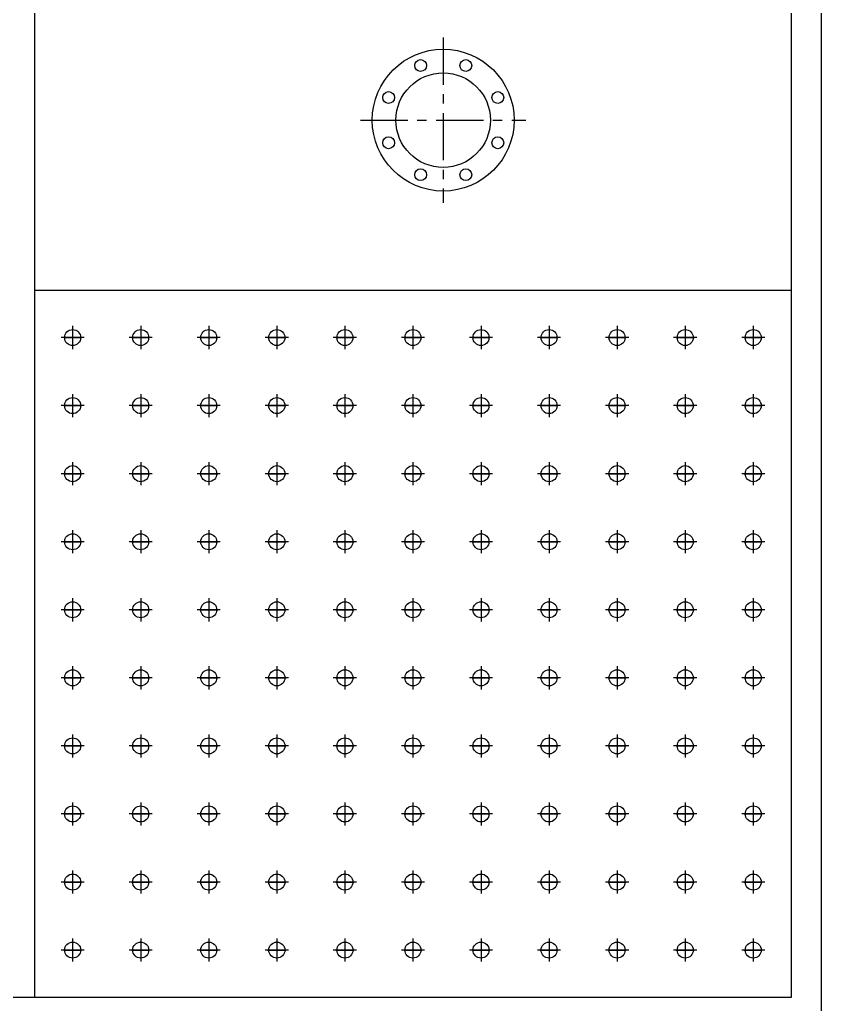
# Model space of a CAD drawing. Header units: millimetres. Extents: x 0 to 16815, y 0 to 11890.
# Drawn here: x 5925 to 6985, y 8037 to 9339 of the extents above; entities that cross this region are included whole.
import ezdxf

# ---------------------------------------------------------------- set-up
doc = ezdxf.new("R2010")
doc.units = ezdxf.units.MM
doc.linetypes.add('CENTER', pattern=[2, 1.25, -0.25, 0.25, -0.25])
doc.layers.add('CENTER', color=1, linetype='CENTER')

msp = doc.modelspace()

# ---------------------------------------------------------------- linework, layer by layer
at = {"color": 3}
for p, q in [((5944.8, 8046.3), (5944.8, 10366.3)), ((5944.8, 8981.3), (6944.8, 8981.3))]:
    msp.add_line(p, q, dxfattribs=at)
for points in [[(2384.8, 8006.3), (2384.8, 10406.3), (6984.8, 10406.3), (6984.8, 8006.3)], [(2424.8, 8046.3), (2424.8, 10366.3), (6944.8, 10366.3), (6944.8, 8046.3)]]:
    msp.add_lwpolyline(points, close=True, dxfattribs=at)
for centre, radius in [((6484.8, 9206.3), 93.8), ((6454.9, 9278.5), 7.81), ((6514.7, 9278.5), 7.81), ((6484.8, 9206.3), 62.5), ((6412.6, 9236.2), 7.81), ((6557, 9236.2), 7.81), ((6412.6, 9176.4), 7.81), ((6557, 9176.4), 7.81), ((6454.9, 9134.1), 7.81), ((6514.7, 9134.1), 7.81)]:
    msp.add_circle(centre, radius, dxfattribs=at)
for centre in [(5994.8, 8918.8), (6084.8, 8918.8), (6174.8, 8918.8), (6264.8, 8918.8), (6354.8, 8918.8), (6444.8, 8918.8), (6534.8, 8918.8), (6624.8, 8918.8), (6714.8, 8918.8), (6804.8, 8918.8), (6894.8, 8918.8), (5994.8, 8828.8), (6084.8, 8828.8), (6174.8, 8828.8), (6264.8, 8828.8), (6354.8, 8828.8), (6444.8, 8828.8), (6534.8, 8828.8), (6624.8, 8828.8), (6714.8, 8828.8), (6804.8, 8828.8), (6894.8, 8828.8), (5994.8, 8738.8), (6084.8, 8738.8), (6174.8, 8738.8), (6264.8, 8738.8), (6354.8, 8738.8), (6444.8, 8738.8), (6534.8, 8738.8), (6624.8, 8738.8), (6714.8, 8738.8), (6804.8, 8738.8), (6894.8, 8738.8), (5994.8, 8648.8), (6084.8, 8648.8), (6174.8, 8648.8), (6264.8, 8648.8), (6354.8, 8648.8), (6444.8, 8648.8), (6534.8, 8648.8), (6624.8, 8648.8), (6714.8, 8648.8), (6804.8, 8648.8), (6894.8, 8648.8), (5994.8, 8558.8), (6084.8, 8558.8), (6174.8, 8558.8), (6264.8, 8558.8), (6354.8, 8558.8), (6444.8, 8558.8), (6534.8, 8558.8), (6624.8, 8558.8), (6714.8, 8558.8), (6804.8, 8558.8), (6894.8, 8558.8), (5994.8, 8468.8), (6084.8, 8468.8), (6174.8, 8468.8), (6264.8, 8468.8), (6354.8, 8468.8), (6444.8, 8468.8), (6534.8, 8468.8), (6624.8, 8468.8), (6714.8, 8468.8), (6804.8, 8468.8), (6894.8, 8468.8), (5994.8, 8378.8), (6084.8, 8378.8), (6174.8, 8378.8), (6264.8, 8378.8), (6354.8, 8378.8), (6444.8, 8378.8), (6534.8, 8378.8), (6624.8, 8378.8), (6714.8, 8378.8), (6804.8, 8378.8), (6894.8, 8378.8), (5994.8, 8288.8), (6084.8, 8288.8), (6174.8, 8288.8), (6264.8, 8288.8), (6354.8, 8288.8), (6444.8, 8288.8), (6534.8, 8288.8), (6624.8, 8288.8), (6714.8, 8288.8), (6804.8, 8288.8), (6894.8, 8288.8), (5994.8, 8198.8), (6084.8, 8198.8), (6174.8, 8198.8), (6264.8, 8198.8), (6354.8, 8198.8), (6444.8, 8198.8), (6534.8, 8198.8), (6624.8, 8198.8), (6714.8, 8198.8), (6804.8, 8198.8), (6894.8, 8198.8), (5994.8, 8108.8), (6084.8, 8108.8), (6174.8, 8108.8), (6264.8, 8108.8), (6354.8, 8108.8), (6444.8, 8108.8), (6534.8, 8108.8), (6624.8, 8108.8), (6714.8, 8108.8), (6804.8, 8108.8), (6894.8, 8108.8)]:
    msp.add_circle(centre, 10.6)
at = {"layer": 'CENTER', "linetype": 'CENTER', "ltscale": 50}
for p, q in [((6484.8, 9315.7), (6484.8, 9096.9)), ((6375.4, 9206.3), (6594.2, 9206.3)), ((5994.8, 8934.1), (5994.8, 8903.5)), ((6084.8, 8934.1), (6084.8, 8903.5)), ((6174.8, 8934.1), (6174.8, 8903.5)), ((6264.8, 8934.1), (6264.8, 8903.5)), ((6354.8, 8934.1), (6354.8, 8903.5)), ((6444.8, 8934.1), (6444.8, 8903.5)), ((6534.8, 8934.1), (6534.8, 8903.5)), ((6624.8, 8934.1), (6624.8, 8903.5)), ((6714.8, 8934.1), (6714.8, 8903.5)), ((6804.8, 8934.1), (6804.8, 8903.5)), ((6894.8, 8934.1), (6894.8, 8903.5)), ((5994.8, 8930.5), (5994.8, 8907)), ((6084.8, 8930.5), (6084.8, 8907)), ((6174.8, 8930.5), (6174.8, 8907)), ((6264.8, 8930.5), (6264.8, 8907)), ((6354.8, 8930.5), (6354.8, 8907)), ((6444.8, 8930.5), (6444.8, 8907)), ((6534.8, 8930.5), (6534.8, 8907)), ((6624.8, 8930.5), (6624.8, 8907)), ((6714.8, 8930.5), (6714.8, 8907)), ((6804.8, 8930.5), (6804.8, 8907)), ((6894.8, 8930.5), (6894.8, 8907)), ((6010.1, 8918.8), (5979.5, 8918.8)), ((5983, 8918.8), (6006.6, 8918.8)), ((6006.6, 8918.8), (5983, 8918.8)), ((5983, 8918.8), (6006.6, 8918.8)), ((6100.1, 8918.8), (6069.5, 8918.8)), ((6073, 8918.8), (6096.6, 8918.8)), ((6096.6, 8918.8), (6073, 8918.8)), ((6073, 8918.8), (6096.6, 8918.8)), ((6190.1, 8918.8), (6159.5, 8918.8)), ((6163, 8918.8), (6186.6, 8918.8)), ((6186.6, 8918.8), (6163, 8918.8)), ((6163, 8918.8), (6186.6, 8918.8)), ((6280.1, 8918.8), (6249.5, 8918.8)), ((6253, 8918.8), (6276.6, 8918.8)), ((6276.6, 8918.8), (6253, 8918.8)), ((6253, 8918.8), (6276.6, 8918.8)), ((6370.1, 8918.8), (6339.5, 8918.8)), ((6343, 8918.8), (6366.6, 8918.8)), ((6366.6, 8918.8), (6343, 8918.8)), ((6343, 8918.8), (6366.6, 8918.8)), ((6460.1, 8918.8), (6429.5, 8918.8)), ((6433, 8918.8), (6456.6, 8918.8)), ((6456.6, 8918.8), (6433, 8918.8)), ((6433, 8918.8), (6456.6, 8918.8)), ((6550.1, 8918.8), (6519.5, 8918.8)), ((6523, 8918.8), (6546.6, 8918.8)), ((6546.6, 8918.8), (6523, 8918.8)), ((6523, 8918.8), (6546.6, 8918.8)), ((6640.1, 8918.8), (6609.5, 8918.8)), ((6613, 8918.8), (6636.6, 8918.8)), ((6636.6, 8918.8), (6613, 8918.8)), ((6613, 8918.8), (6636.6, 8918.8)), ((6730.1, 8918.8), (6699.5, 8918.8)), ((6703, 8918.8), (6726.6, 8918.8)), ((6726.6, 8918.8), (6703, 8918.8)), ((6703, 8918.8), (6726.6, 8918.8)), ((6820.1, 8918.8), (6789.5, 8918.8)), ((6793, 8918.8), (6816.6, 8918.8)), ((6816.6, 8918.8), (6793, 8918.8)), ((6793, 8918.8), (6816.6, 8918.8)), ((6910.1, 8918.8), (6879.5, 8918.8)), ((6883, 8918.8), (6906.6, 8918.8)), ((6906.6, 8918.8), (6883, 8918.8)), ((6883, 8918.8), (6906.6, 8918.8)), ((5994.8, 8844.1), (5994.8, 8813.5)), ((6084.8, 8844.1), (6084.8, 8813.5)), ((6174.8, 8844.1), (6174.8, 8813.5)), ((6264.8, 8844.1), (6264.8, 8813.5)), ((6354.8, 8844.1), (6354.8, 8813.5)), ((6444.8, 8844.1), (6444.8, 8813.5)), ((6534.8, 8844.1), (6534.8, 8813.5)), ((6624.8, 8844.1), (6624.8, 8813.5)), ((6714.8, 8844.1), (6714.8, 8813.5)), ((6804.8, 8844.1), (6804.8, 8813.5)), ((6894.8, 8844.1), (6894.8, 8813.5)), ((6010.1, 8828.8), (5979.5, 8828.8)), ((5983, 8828.8), (6006.6, 8828.8)), ((6006.6, 8828.8), (5983, 8828.8)), ((5983, 8828.8), (6006.6, 8828.8)), ((5994.8, 8840.5), (5994.8, 8817)), ((6100.1, 8828.8), (6069.5, 8828.8)), ((6073, 8828.8), (6096.6, 8828.8)), ((6096.6, 8828.8), (6073, 8828.8)), ((6073, 8828.8), (6096.6, 8828.8)), ((6084.8, 8840.5), (6084.8, 8817)), ((6190.1, 8828.8), (6159.5, 8828.8)), ((6163, 8828.8), (6186.6, 8828.8)), ((6186.6, 8828.8), (6163, 8828.8)), ((6163, 8828.8), (6186.6, 8828.8)), ((6174.8, 8840.5), (6174.8, 8817)), ((6280.1, 8828.8), (6249.5, 8828.8)), ((6253, 8828.8), (6276.6, 8828.8)), ((6276.6, 8828.8), (6253, 8828.8)), ((6253, 8828.8), (6276.6, 8828.8)), ((6264.8, 8840.5), (6264.8, 8817)), ((6370.1, 8828.8), (6339.5, 8828.8)), ((6343, 8828.8), (6366.6, 8828.8)), ((6366.6, 8828.8), (6343, 8828.8)), ((6343, 8828.8), (6366.6, 8828.8)), ((6354.8, 8840.5), (6354.8, 8817)), ((6460.1, 8828.8), (6429.5, 8828.8)), ((6433, 8828.8), (6456.6, 8828.8)), ((6456.6, 8828.8), (6433, 8828.8)), ((6433, 8828.8), (6456.6, 8828.8)), ((6444.8, 8840.5), (6444.8, 8817)), ((6550.1, 8828.8), (6519.5, 8828.8)), ((6523, 8828.8), (6546.6, 8828.8)), ((6546.6, 8828.8), (6523, 8828.8)), ((6523, 8828.8), (6546.6, 8828.8)), ((6534.8, 8840.5), (6534.8, 8817)), ((6640.1, 8828.8), (6609.5, 8828.8)), ((6613, 8828.8), (6636.6, 8828.8)), ((6636.6, 8828.8), (6613, 8828.8)), ((6613, 8828.8), (6636.6, 8828.8)), ((6624.8, 8840.5), (6624.8, 8817)), ((6730.1, 8828.8), (6699.5, 8828.8)), ((6703, 8828.8), (6726.6, 8828.8)), ((6726.6, 8828.8), (6703, 8828.8)), ((6703, 8828.8), (6726.6, 8828.8)), ((6714.8, 8840.5), (6714.8, 8817)), ((6820.1, 8828.8), (6789.5, 8828.8)), ((6793, 8828.8), (6816.6, 8828.8)), ((6816.6, 8828.8), (6793, 8828.8)), ((6793, 8828.8), (6816.6, 8828.8)), ((6804.8, 8840.5), (6804.8, 8817)), ((6910.1, 8828.8), (6879.5, 8828.8)), ((6883, 8828.8), (6906.6, 8828.8)), ((6906.6, 8828.8), (6883, 8828.8)), ((6883, 8828.8), (6906.6, 8828.8)), ((6894.8, 8840.5), (6894.8, 8817)), ((5994.8, 8754.1), (5994.8, 8723.5)), ((5994.8, 8750.5), (5994.8, 8727)), ((6084.8, 8754.1), (6084.8, 8723.5)), ((6084.8, 8750.5), (6084.8, 8727)), ((6174.8, 8754.1), (6174.8, 8723.5)), ((6174.8, 8750.5), (6174.8, 8727)), ((6264.8, 8754.1), (6264.8, 8723.5)), ((6264.8, 8750.5), (6264.8, 8727)), ((6354.8, 8754.1), (6354.8, 8723.5)), ((6354.8, 8750.5), (6354.8, 8727)), ((6444.8, 8754.1), (6444.8, 8723.5)), ((6444.8, 8750.5), (6444.8, 8727)), ((6534.8, 8754.1), (6534.8, 8723.5)), ((6534.8, 8750.5), (6534.8, 8727)), ((6624.8, 8754.1), (6624.8, 8723.5)), ((6624.8, 8750.5), (6624.8, 8727)), ((6714.8, 8754.1), (6714.8, 8723.5)), ((6714.8, 8750.5), (6714.8, 8727)), ((6804.8, 8754.1), (6804.8, 8723.5)), ((6804.8, 8750.5), (6804.8, 8727)), ((6894.8, 8754.1), (6894.8, 8723.5)), ((6894.8, 8750.5), (6894.8, 8727)), ((6010.1, 8738.8), (5979.5, 8738.8)), ((5983, 8738.8), (6006.6, 8738.8)), ((6006.6, 8738.8), (5983, 8738.8)), ((5983, 8738.8), (6006.6, 8738.8)), ((6100.1, 8738.8), (6069.5, 8738.8)), ((6073, 8738.8), (6096.6, 8738.8)), ((6096.6, 8738.8), (6073, 8738.8)), ((6073, 8738.8), (6096.6, 8738.8)), ((6190.1, 8738.8), (6159.5, 8738.8)), ((6163, 8738.8), (6186.6, 8738.8)), ((6186.6, 8738.8), (6163, 8738.8)), ((6163, 8738.8), (6186.6, 8738.8)), ((6280.1, 8738.8), (6249.5, 8738.8)), ((6253, 8738.8), (6276.6, 8738.8)), ((6276.6, 8738.8), (6253, 8738.8)), ((6253, 8738.8), (6276.6, 8738.8)), ((6370.1, 8738.8), (6339.5, 8738.8)), ((6343, 8738.8), (6366.6, 8738.8)), ((6366.6, 8738.8), (6343, 8738.8)), ((6343, 8738.8), (6366.6, 8738.8)), ((6460.1, 8738.8), (6429.5, 8738.8)), ((6433, 8738.8), (6456.6, 8738.8)), ((6456.6, 8738.8), (6433, 8738.8)), ((6433, 8738.8), (6456.6, 8738.8)), ((6550.1, 8738.8), (6519.5, 8738.8)), ((6523, 8738.8), (6546.6, 8738.8)), ((6546.6, 8738.8), (6523, 8738.8)), ((6523, 8738.8), (6546.6, 8738.8)), ((6640.1, 8738.8), (6609.5, 8738.8)), ((6613, 8738.8), (6636.6, 8738.8)), ((6636.6, 8738.8), (6613, 8738.8)), ((6613, 8738.8), (6636.6, 8738.8)), ((6730.1, 8738.8), (6699.5, 8738.8)), ((6703, 8738.8), (6726.6, 8738.8)), ((6726.6, 8738.8), (6703, 8738.8)), ((6703, 8738.8), (6726.6, 8738.8)), ((6820.1, 8738.8), (6789.5, 8738.8)), ((6793, 8738.8), (6816.6, 8738.8)), ((6816.6, 8738.8), (6793, 8738.8)), ((6793, 8738.8), (6816.6, 8738.8)), ((6910.1, 8738.8), (6879.5, 8738.8)), ((6883, 8738.8), (6906.6, 8738.8)), ((6906.6, 8738.8), (6883, 8738.8)), ((6883, 8738.8), (6906.6, 8738.8)), ((5994.8, 8664.1), (5994.8, 8633.5)), ((5994.8, 8660.5), (5994.8, 8637)), ((6084.8, 8664.1), (6084.8, 8633.5)), ((6084.8, 8660.5), (6084.8, 8637)), ((6174.8, 8664.1), (6174.8, 8633.5)), ((6174.8, 8660.5), (6174.8, 8637)), ((6264.8, 8664.1), (6264.8, 8633.5)), ((6264.8, 8660.5), (6264.8, 8637)), ((6354.8, 8664.1), (6354.8, 8633.5)), ((6354.8, 8660.5), (6354.8, 8637)), ((6444.8, 8664.1), (6444.8, 8633.5)), ((6444.8, 8660.5), (6444.8, 8637)), ((6534.8, 8664.1), (6534.8, 8633.5)), ((6534.8, 8660.5), (6534.8, 8637)), ((6624.8, 8664.1), (6624.8, 8633.5)), ((6624.8, 8660.5), (6624.8, 8637)), ((6714.8, 8664.1), (6714.8, 8633.5)), ((6714.8, 8660.5), (6714.8, 8637)), ((6804.8, 8664.1), (6804.8, 8633.5)), ((6804.8, 8660.5), (6804.8, 8637)), ((6894.8, 8664.1), (6894.8, 8633.5)), ((6894.8, 8660.5), (6894.8, 8637)), ((6010.1, 8648.8), (5979.5, 8648.8)), ((5983, 8648.8), (6006.6, 8648.8)), ((6006.6, 8648.8), (5983, 8648.8)), ((5983, 8648.8), (6006.6, 8648.8)), ((6100.1, 8648.8), (6069.5, 8648.8)), ((6073, 8648.8), (6096.6, 8648.8)), ((6096.6, 8648.8), (6073, 8648.8)), ((6073, 8648.8), (6096.6, 8648.8)), ((6190.1, 8648.8), (6159.5, 8648.8)), ((6163, 8648.8), (6186.6, 8648.8)), ((6186.6, 8648.8), (6163, 8648.8)), ((6163, 8648.8), (6186.6, 8648.8)), ((6280.1, 8648.8), (6249.5, 8648.8)), ((6253, 8648.8), (6276.6, 8648.8)), ((6276.6, 8648.8), (6253, 8648.8)), ((6253, 8648.8), (6276.6, 8648.8)), ((6370.1, 8648.8), (6339.5, 8648.8)), ((6343, 8648.8), (6366.6, 8648.8)), ((6366.6, 8648.8), (6343, 8648.8)), ((6343, 8648.8), (6366.6, 8648.8)), ((6460.1, 8648.8), (6429.5, 8648.8)), ((6433, 8648.8), (6456.6, 8648.8)), ((6456.6, 8648.8), (6433, 8648.8)), ((6433, 8648.8), (6456.6, 8648.8)), ((6550.1, 8648.8), (6519.5, 8648.8)), ((6523, 8648.8), (6546.6, 8648.8)), ((6546.6, 8648.8), (6523, 8648.8)), ((6523, 8648.8), (6546.6, 8648.8)), ((6640.1, 8648.8), (6609.5, 8648.8)), ((6613, 8648.8), (6636.6, 8648.8)), ((6636.6, 8648.8), (6613, 8648.8)), ((6613, 8648.8), (6636.6, 8648.8)), ((6730.1, 8648.8), (6699.5, 8648.8)), ((6703, 8648.8), (6726.6, 8648.8)), ((6726.6, 8648.8), (6703, 8648.8)), ((6703, 8648.8), (6726.6, 8648.8)), ((6820.1, 8648.8), (6789.5, 8648.8)), ((6793, 8648.8), (6816.6, 8648.8)), ((6816.6, 8648.8), (6793, 8648.8)), ((6793, 8648.8), (6816.6, 8648.8)), ((6910.1, 8648.8), (6879.5, 8648.8)), ((6883, 8648.8), (6906.6, 8648.8)), ((6906.6, 8648.8), (6883, 8648.8)), ((6883, 8648.8), (6906.6, 8648.8)), ((5994.8, 8574.1), (5994.8, 8543.5)), ((5994.8, 8570.5), (5994.8, 8547)), ((6084.8, 8574.1), (6084.8, 8543.5)), ((6084.8, 8570.5), (6084.8, 8547)), ((6174.8, 8574.1), (6174.8, 8543.5)), ((6174.8, 8570.5), (6174.8, 8547)), ((6264.8, 8574.1), (6264.8, 8543.5)), ((6264.8, 8570.5), (6264.8, 8547)), ((6354.8, 8574.1), (6354.8, 8543.5)), ((6354.8, 8570.5), (6354.8, 8547)), ((6444.8, 8574.1), (6444.8, 8543.5)), ((6444.8, 8570.5), (6444.8, 8547)), ((6534.8, 8574.1), (6534.8, 8543.5)), ((6534.8, 8570.5), (6534.8, 8547)), ((6624.8, 8574.1), (6624.8, 8543.5)), ((6624.8, 8570.5), (6624.8, 8547)), ((6714.8, 8574.1), (6714.8, 8543.5)), ((6714.8, 8570.5), (6714.8, 8547)), ((6804.8, 8574.1), (6804.8, 8543.5)), ((6804.8, 8570.5), (6804.8, 8547)), ((6894.8, 8574.1), (6894.8, 8543.5)), ((6894.8, 8570.5), (6894.8, 8547)), ((6010.1, 8558.8), (5979.5, 8558.8)), ((5983, 8558.8), (6006.6, 8558.8)), ((6006.6, 8558.8), (5983, 8558.8)), ((5983, 8558.8), (6006.6, 8558.8)), ((6100.1, 8558.8), (6069.5, 8558.8)), ((6073, 8558.8), (6096.6, 8558.8)), ((6096.6, 8558.8), (6073, 8558.8)), ((6073, 8558.8), (6096.6, 8558.8)), ((6190.1, 8558.8), (6159.5, 8558.8)), ((6163, 8558.8), (6186.6, 8558.8)), ((6186.6, 8558.8), (6163, 8558.8)), ((6163, 8558.8), (6186.6, 8558.8)), ((6280.1, 8558.8), (6249.5, 8558.8)), ((6253, 8558.8), (6276.6, 8558.8)), ((6276.6, 8558.8), (6253, 8558.8)), ((6253, 8558.8), (6276.6, 8558.8)), ((6370.1, 8558.8), (6339.5, 8558.8)), ((6343, 8558.8), (6366.6, 8558.8)), ((6366.6, 8558.8), (6343, 8558.8)), ((6343, 8558.8), (6366.6, 8558.8)), ((6460.1, 8558.8), (6429.5, 8558.8)), ((6433, 8558.8), (6456.6, 8558.8)), ((6456.6, 8558.8), (6433, 8558.8)), ((6433, 8558.8), (6456.6, 8558.8)), ((6550.1, 8558.8), (6519.5, 8558.8)), ((6523, 8558.8), (6546.6, 8558.8)), ((6546.6, 8558.8), (6523, 8558.8)), ((6523, 8558.8), (6546.6, 8558.8)), ((6640.1, 8558.8), (6609.5, 8558.8)), ((6613, 8558.8), (6636.6, 8558.8)), ((6636.6, 8558.8), (6613, 8558.8)), ((6613, 8558.8), (6636.6, 8558.8)), ((6730.1, 8558.8), (6699.5, 8558.8)), ((6703, 8558.8), (6726.6, 8558.8)), ((6726.6, 8558.8), (6703, 8558.8)), ((6703, 8558.8), (6726.6, 8558.8)), ((6820.1, 8558.8), (6789.5, 8558.8)), ((6793, 8558.8), (6816.6, 8558.8)), ((6816.6, 8558.8), (6793, 8558.8)), ((6793, 8558.8), (6816.6, 8558.8)), ((6910.1, 8558.8), (6879.5, 8558.8)), ((6883, 8558.8), (6906.6, 8558.8)), ((6906.6, 8558.8), (6883, 8558.8)), ((6883, 8558.8), (6906.6, 8558.8)), ((5994.8, 8484.1), (5994.8, 8453.5)), ((5994.8, 8480.5), (5994.8, 8457)), ((6084.8, 8484.1), (6084.8, 8453.5)), ((6084.8, 8480.5), (6084.8, 8457)), ((6174.8, 8484.1), (6174.8, 8453.5)), ((6174.8, 8480.5), (6174.8, 8457)), ((6264.8, 8484.1), (6264.8, 8453.5)), ((6264.8, 8480.5), (6264.8, 8457)), ((6354.8, 8484.1), (6354.8, 8453.5)), ((6354.8, 8480.5), (6354.8, 8457)), ((6444.8, 8484.1), (6444.8, 8453.5)), ((6444.8, 8480.5), (6444.8, 8457)), ((6534.8, 8484.1), (6534.8, 8453.5)), ((6534.8, 8480.5), (6534.8, 8457)), ((6624.8, 8484.1), (6624.8, 8453.5)), ((6624.8, 8480.5), (6624.8, 8457)), ((6714.8, 8484.1), (6714.8, 8453.5)), ((6714.8, 8480.5), (6714.8, 8457)), ((6804.8, 8484.1), (6804.8, 8453.5)), ((6804.8, 8480.5), (6804.8, 8457)), ((6894.8, 8484.1), (6894.8, 8453.5)), ((6894.8, 8480.5), (6894.8, 8457)), ((6010.1, 8468.8), (5979.5, 8468.8)), ((5983, 8468.8), (6006.6, 8468.8)), ((6006.6, 8468.8), (5983, 8468.8)), ((5983, 8468.8), (6006.6, 8468.8)), ((6100.1, 8468.8), (6069.5, 8468.8)), ((6073, 8468.8), (6096.6, 8468.8)), ((6096.6, 8468.8), (6073, 8468.8)), ((6073, 8468.8), (6096.6, 8468.8)), ((6190.1, 8468.8), (6159.5, 8468.8)), ((6163, 8468.8), (6186.6, 8468.8)), ((6186.6, 8468.8), (6163, 8468.8)), ((6163, 8468.8), (6186.6, 8468.8)), ((6280.1, 8468.8), (6249.5, 8468.8)), ((6253, 8468.8), (6276.6, 8468.8)), ((6276.6, 8468.8), (6253, 8468.8)), ((6253, 8468.8), (6276.6, 8468.8)), ((6370.1, 8468.8), (6339.5, 8468.8)), ((6343, 8468.8), (6366.6, 8468.8)), ((6366.6, 8468.8), (6343, 8468.8)), ((6343, 8468.8), (6366.6, 8468.8)), ((6460.1, 8468.8), (6429.5, 8468.8)), ((6433, 8468.8), (6456.6, 8468.8)), ((6456.6, 8468.8), (6433, 8468.8)), ((6433, 8468.8), (6456.6, 8468.8)), ((6550.1, 8468.8), (6519.5, 8468.8)), ((6523, 8468.8), (6546.6, 8468.8)), ((6546.6, 8468.8), (6523, 8468.8)), ((6523, 8468.8), (6546.6, 8468.8)), ((6640.1, 8468.8), (6609.5, 8468.8)), ((6613, 8468.8), (6636.6, 8468.8)), ((6636.6, 8468.8), (6613, 8468.8)), ((6613, 8468.8), (6636.6, 8468.8)), ((6730.1, 8468.8), (6699.5, 8468.8)), ((6703, 8468.8), (6726.6, 8468.8)), ((6726.6, 8468.8), (6703, 8468.8)), ((6703, 8468.8), (6726.6, 8468.8)), ((6820.1, 8468.8), (6789.5, 8468.8)), ((6793, 8468.8), (6816.6, 8468.8)), ((6816.6, 8468.8), (6793, 8468.8)), ((6793, 8468.8), (6816.6, 8468.8)), ((6910.1, 8468.8), (6879.5, 8468.8)), ((6883, 8468.8), (6906.6, 8468.8)), ((6906.6, 8468.8), (6883, 8468.8)), ((6883, 8468.8), (6906.6, 8468.8)), ((5994.8, 8394.1), (5994.8, 8363.5)), ((5994.8, 8390.5), (5994.8, 8367)), ((6084.8, 8394.1), (6084.8, 8363.5)), ((6084.8, 8390.5), (6084.8, 8367)), ((6174.8, 8394.1), (6174.8, 8363.5)), ((6174.8, 8390.5), (6174.8, 8367)), ((6264.8, 8394.1), (6264.8, 8363.5)), ((6264.8, 8390.5), (6264.8, 8367)), ((6354.8, 8394.1), (6354.8, 8363.5)), ((6354.8, 8390.5), (6354.8, 8367)), ((6444.8, 8394.1), (6444.8, 8363.5)), ((6444.8, 8390.5), (6444.8, 8367)), ((6534.8, 8394.1), (6534.8, 8363.5)), ((6534.8, 8390.5), (6534.8, 8367)), ((6624.8, 8394.1), (6624.8, 8363.5)), ((6624.8, 8390.5), (6624.8, 8367)), ((6714.8, 8394.1), (6714.8, 8363.5)), ((6714.8, 8390.5), (6714.8, 8367)), ((6804.8, 8394.1), (6804.8, 8363.5)), ((6804.8, 8390.5), (6804.8, 8367)), ((6894.8, 8394.1), (6894.8, 8363.5)), ((6894.8, 8390.5), (6894.8, 8367)), ((6010.1, 8378.8), (5979.5, 8378.8)), ((5983, 8378.8), (6006.6, 8378.8)), ((6006.6, 8378.8), (5983, 8378.8)), ((5983, 8378.8), (6006.6, 8378.8)), ((6100.1, 8378.8), (6069.5, 8378.8)), ((6073, 8378.8), (6096.6, 8378.8)), ((6096.6, 8378.8), (6073, 8378.8)), ((6073, 8378.8), (6096.6, 8378.8)), ((6190.1, 8378.8), (6159.5, 8378.8)), ((6163, 8378.8), (6186.6, 8378.8)), ((6186.6, 8378.8), (6163, 8378.8)), ((6163, 8378.8), (6186.6, 8378.8)), ((6280.1, 8378.8), (6249.5, 8378.8)), ((6253, 8378.8), (6276.6, 8378.8)), ((6276.6, 8378.8), (6253, 8378.8)), ((6253, 8378.8), (6276.6, 8378.8)), ((6370.1, 8378.8), (6339.5, 8378.8)), ((6343, 8378.8), (6366.6, 8378.8)), ((6366.6, 8378.8), (6343, 8378.8)), ((6343, 8378.8), (6366.6, 8378.8)), ((6460.1, 8378.8), (6429.5, 8378.8)), ((6433, 8378.8), (6456.6, 8378.8)), ((6456.6, 8378.8), (6433, 8378.8)), ((6433, 8378.8), (6456.6, 8378.8)), ((6550.1, 8378.8), (6519.5, 8378.8)), ((6523, 8378.8), (6546.6, 8378.8)), ((6546.6, 8378.8), (6523, 8378.8)), ((6523, 8378.8), (6546.6, 8378.8)), ((6640.1, 8378.8), (6609.5, 8378.8)), ((6613, 8378.8), (6636.6, 8378.8)), ((6636.6, 8378.8), (6613, 8378.8)), ((6613, 8378.8), (6636.6, 8378.8)), ((6730.1, 8378.8), (6699.5, 8378.8)), ((6703, 8378.8), (6726.6, 8378.8)), ((6726.6, 8378.8), (6703, 8378.8)), ((6703, 8378.8), (6726.6, 8378.8)), ((6820.1, 8378.8), (6789.5, 8378.8)), ((6793, 8378.8), (6816.6, 8378.8)), ((6816.6, 8378.8), (6793, 8378.8)), ((6793, 8378.8), (6816.6, 8378.8)), ((6910.1, 8378.8), (6879.5, 8378.8)), ((6883, 8378.8), (6906.6, 8378.8)), ((6906.6, 8378.8), (6883, 8378.8)), ((6883, 8378.8), (6906.6, 8378.8)), ((5994.8, 8304.1), (5994.8, 8273.5)), ((5994.8, 8300.5), (5994.8, 8277)), ((6084.8, 8304.1), (6084.8, 8273.5)), ((6084.8, 8300.5), (6084.8, 8277)), ((6174.8, 8304.1), (6174.8, 8273.5)), ((6174.8, 8300.5), (6174.8, 8277)), ((6264.8, 8304.1), (6264.8, 8273.5)), ((6264.8, 8300.5), (6264.8, 8277)), ((6354.8, 8304.1), (6354.8, 8273.5)), ((6354.8, 8300.5), (6354.8, 8277)), ((6444.8, 8304.1), (6444.8, 8273.5)), ((6444.8, 8300.5), (6444.8, 8277)), ((6534.8, 8304.1), (6534.8, 8273.5)), ((6534.8, 8300.5), (6534.8, 8277)), ((6624.8, 8304.1), (6624.8, 8273.5)), ((6624.8, 8300.5), (6624.8, 8277)), ((6714.8, 8304.1), (6714.8, 8273.5)), ((6714.8, 8300.5), (6714.8, 8277)), ((6804.8, 8304.1), (6804.8, 8273.5)), ((6804.8, 8300.5), (6804.8, 8277)), ((6894.8, 8304.1), (6894.8, 8273.5)), ((6894.8, 8300.5), (6894.8, 8277)), ((6010.1, 8288.8), (5979.5, 8288.8)), ((5983, 8288.8), (6006.6, 8288.8)), ((6006.6, 8288.8), (5983, 8288.8)), ((5983, 8288.8), (6006.6, 8288.8)), ((6100.1, 8288.8), (6069.5, 8288.8)), ((6073, 8288.8), (6096.6, 8288.8)), ((6096.6, 8288.8), (6073, 8288.8)), ((6073, 8288.8), (6096.6, 8288.8)), ((6190.1, 8288.8), (6159.5, 8288.8)), ((6163, 8288.8), (6186.6, 8288.8)), ((6186.6, 8288.8), (6163, 8288.8)), ((6163, 8288.8), (6186.6, 8288.8)), ((6280.1, 8288.8), (6249.5, 8288.8)), ((6253, 8288.8), (6276.6, 8288.8)), ((6276.6, 8288.8), (6253, 8288.8)), ((6253, 8288.8), (6276.6, 8288.8)), ((6370.1, 8288.8), (6339.5, 8288.8)), ((6343, 8288.8), (6366.6, 8288.8)), ((6366.6, 8288.8), (6343, 8288.8)), ((6343, 8288.8), (6366.6, 8288.8)), ((6460.1, 8288.8), (6429.5, 8288.8)), ((6433, 8288.8), (6456.6, 8288.8)), ((6456.6, 8288.8), (6433, 8288.8)), ((6433, 8288.8), (6456.6, 8288.8)), ((6550.1, 8288.8), (6519.5, 8288.8)), ((6523, 8288.8), (6546.6, 8288.8)), ((6546.6, 8288.8), (6523, 8288.8)), ((6523, 8288.8), (6546.6, 8288.8)), ((6640.1, 8288.8), (6609.5, 8288.8)), ((6613, 8288.8), (6636.6, 8288.8)), ((6636.6, 8288.8), (6613, 8288.8)), ((6613, 8288.8), (6636.6, 8288.8)), ((6730.1, 8288.8), (6699.5, 8288.8)), ((6703, 8288.8), (6726.6, 8288.8)), ((6726.6, 8288.8), (6703, 8288.8)), ((6703, 8288.8), (6726.6, 8288.8)), ((6820.1, 8288.8), (6789.5, 8288.8)), ((6793, 8288.8), (6816.6, 8288.8)), ((6816.6, 8288.8), (6793, 8288.8)), ((6793, 8288.8), (6816.6, 8288.8)), ((6910.1, 8288.8), (6879.5, 8288.8)), ((6883, 8288.8), (6906.6, 8288.8)), ((6906.6, 8288.8), (6883, 8288.8)), ((6883, 8288.8), (6906.6, 8288.8)), ((5994.8, 8214.1), (5994.8, 8183.5)), ((5994.8, 8210.5), (5994.8, 8187)), ((6084.8, 8214.1), (6084.8, 8183.5)), ((6084.8, 8210.5), (6084.8, 8187)), ((6174.8, 8214.1), (6174.8, 8183.5)), ((6174.8, 8210.5), (6174.8, 8187)), ((6264.8, 8214.1), (6264.8, 8183.5)), ((6264.8, 8210.5), (6264.8, 8187)), ((6354.8, 8214.1), (6354.8, 8183.5)), ((6354.8, 8210.5), (6354.8, 8187)), ((6444.8, 8214.1), (6444.8, 8183.5)), ((6444.8, 8210.5), (6444.8, 8187)), ((6534.8, 8214.1), (6534.8, 8183.5)), ((6534.8, 8210.5), (6534.8, 8187)), ((6624.8, 8214.1), (6624.8, 8183.5)), ((6624.8, 8210.5), (6624.8, 8187)), ((6714.8, 8214.1), (6714.8, 8183.5)), ((6714.8, 8210.5), (6714.8, 8187)), ((6804.8, 8214.1), (6804.8, 8183.5)), ((6804.8, 8210.5), (6804.8, 8187)), ((6894.8, 8214.1), (6894.8, 8183.5)), ((6894.8, 8210.5), (6894.8, 8187)), ((6010.1, 8198.8), (5979.5, 8198.8)), ((5983, 8198.8), (6006.6, 8198.8)), ((6006.6, 8198.8), (5983, 8198.8)), ((5983, 8198.8), (6006.6, 8198.8)), ((6100.1, 8198.8), (6069.5, 8198.8)), ((6073, 8198.8), (6096.6, 8198.8)), ((6096.6, 8198.8), (6073, 8198.8)), ((6073, 8198.8), (6096.6, 8198.8)), ((6190.1, 8198.8), (6159.5, 8198.8)), ((6163, 8198.8), (6186.6, 8198.8)), ((6186.6, 8198.8), (6163, 8198.8)), ((6163, 8198.8), (6186.6, 8198.8)), ((6280.1, 8198.8), (6249.5, 8198.8)), ((6253, 8198.8), (6276.6, 8198.8)), ((6276.6, 8198.8), (6253, 8198.8)), ((6253, 8198.8), (6276.6, 8198.8)), ((6370.1, 8198.8), (6339.5, 8198.8)), ((6343, 8198.8), (6366.6, 8198.8)), ((6366.6, 8198.8), (6343, 8198.8)), ((6343, 8198.8), (6366.6, 8198.8)), ((6460.1, 8198.8), (6429.5, 8198.8)), ((6433, 8198.8), (6456.6, 8198.8)), ((6456.6, 8198.8), (6433, 8198.8)), ((6433, 8198.8), (6456.6, 8198.8)), ((6550.1, 8198.8), (6519.5, 8198.8)), ((6523, 8198.8), (6546.6, 8198.8)), ((6546.6, 8198.8), (6523, 8198.8)), ((6523, 8198.8), (6546.6, 8198.8)), ((6640.1, 8198.8), (6609.5, 8198.8)), ((6613, 8198.8), (6636.6, 8198.8)), ((6636.6, 8198.8), (6613, 8198.8)), ((6613, 8198.8), (6636.6, 8198.8)), ((6730.1, 8198.8), (6699.5, 8198.8)), ((6703, 8198.8), (6726.6, 8198.8)), ((6726.6, 8198.8), (6703, 8198.8)), ((6703, 8198.8), (6726.6, 8198.8)), ((6820.1, 8198.8), (6789.5, 8198.8)), ((6793, 8198.8), (6816.6, 8198.8)), ((6816.6, 8198.8), (6793, 8198.8)), ((6793, 8198.8), (6816.6, 8198.8)), ((6910.1, 8198.8), (6879.5, 8198.8)), ((6883, 8198.8), (6906.6, 8198.8)), ((6906.6, 8198.8), (6883, 8198.8)), ((6883, 8198.8), (6906.6, 8198.8)), ((5994.8, 8124.1), (5994.8, 8093.5)), ((5994.8, 8120.5), (5994.8, 8097)), ((6084.8, 8124.1), (6084.8, 8093.5)), ((6084.8, 8120.5), (6084.8, 8097)), ((6174.8, 8124.1), (6174.8, 8093.5)), ((6174.8, 8120.5), (6174.8, 8097)), ((6264.8, 8124.1), (6264.8, 8093.5)), ((6264.8, 8120.5), (6264.8, 8097)), ((6354.8, 8124.1), (6354.8, 8093.5)), ((6354.8, 8120.5), (6354.8, 8097)), ((6444.8, 8124.1), (6444.8, 8093.5)), ((6444.8, 8120.5), (6444.8, 8097)), ((6534.8, 8124.1), (6534.8, 8093.5)), ((6534.8, 8120.5), (6534.8, 8097)), ((6624.8, 8124.1), (6624.8, 8093.5)), ((6624.8, 8120.5), (6624.8, 8097)), ((6714.8, 8124.1), (6714.8, 8093.5)), ((6714.8, 8120.5), (6714.8, 8097)), ((6804.8, 8124.1), (6804.8, 8093.5)), ((6804.8, 8120.5), (6804.8, 8097)), ((6894.8, 8124.1), (6894.8, 8093.5)), ((6894.8, 8120.5), (6894.8, 8097)), ((6010.1, 8108.8), (5979.5, 8108.8)), ((5983, 8108.8), (6006.6, 8108.8)), ((6006.6, 8108.8), (5983, 8108.8)), ((5983, 8108.8), (6006.6, 8108.8)), ((6100.1, 8108.8), (6069.5, 8108.8)), ((6073, 8108.8), (6096.6, 8108.8)), ((6096.6, 8108.8), (6073, 8108.8)), ((6073, 8108.8), (6096.6, 8108.8)), ((6190.1, 8108.8), (6159.5, 8108.8)), ((6163, 8108.8), (6186.6, 8108.8)), ((6186.6, 8108.8), (6163, 8108.8)), ((6163, 8108.8), (6186.6, 8108.8)), ((6280.1, 8108.8), (6249.5, 8108.8)), ((6253, 8108.8), (6276.6, 8108.8)), ((6276.6, 8108.8), (6253, 8108.8)), ((6253, 8108.8), (6276.6, 8108.8)), ((6370.1, 8108.8), (6339.5, 8108.8)), ((6343, 8108.8), (6366.6, 8108.8)), ((6366.6, 8108.8), (6343, 8108.8)), ((6343, 8108.8), (6366.6, 8108.8)), ((6460.1, 8108.8), (6429.5, 8108.8)), ((6433, 8108.8), (6456.6, 8108.8)), ((6456.6, 8108.8), (6433, 8108.8)), ((6433, 8108.8), (6456.6, 8108.8)), ((6550.1, 8108.8), (6519.5, 8108.8)), ((6523, 8108.8), (6546.6, 8108.8)), ((6546.6, 8108.8), (6523, 8108.8)), ((6523, 8108.8), (6546.6, 8108.8)), ((6640.1, 8108.8), (6609.5, 8108.8)), ((6613, 8108.8), (6636.6, 8108.8)), ((6636.6, 8108.8), (6613, 8108.8)), ((6613, 8108.8), (6636.6, 8108.8)), ((6730.1, 8108.8), (6699.5, 8108.8)), ((6703, 8108.8), (6726.6, 8108.8)), ((6726.6, 8108.8), (6703, 8108.8)), ((6703, 8108.8), (6726.6, 8108.8)), ((6820.1, 8108.8), (6789.5, 8108.8)), ((6793, 8108.8), (6816.6, 8108.8)), ((6816.6, 8108.8), (6793, 8108.8)), ((6793, 8108.8), (6816.6, 8108.8)), ((6910.1, 8108.8), (6879.5, 8108.8)), ((6883, 8108.8), (6906.6, 8108.8)), ((6906.6, 8108.8), (6883, 8108.8)), ((6883, 8108.8), (6906.6, 8108.8))]:
    msp.add_line(p, q, dxfattribs=at)

doc.saveas('drawing.dxf')
